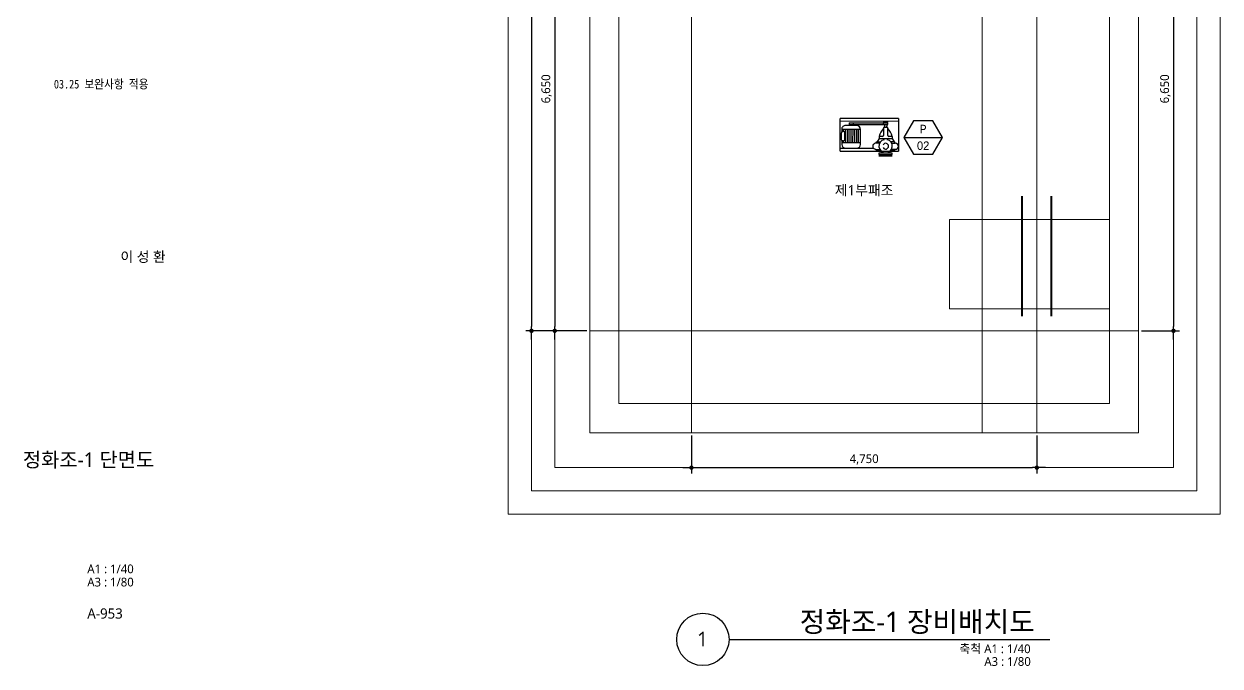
# Model space of a CAD drawing. Header units: millimetres. Extents: x 169673 to 334584, y 156879 to 224061.
# Drawn here: x 265354 to 281805, y 204774 to 213597 of the extents above; entities that cross this region are included whole.
import ezdxf
from ezdxf.enums import TextEntityAlignment as Align

# ---------------------------------------------------------------- set-up
doc = ezdxf.new("R2010")
doc.units = ezdxf.units.MM
doc.header["$LTSCALE"] = 40
doc.header["$MEASUREMENT"] = 0
doc.linetypes.add('CEN', pattern=[62, 60, -1, 0, -1])
doc.layers.get('0').update_dxf_attribs({"linetype": 'CONTINUOUS'})
for name, color, linetype, lineweight in [('A-AXIS-LINE', 1, 'CEN', 15), ('A-BORD-TEXT', 3, 'CONTINUOUS', 25), ('A-CONC-LIN1', 2, 'CONTINUOUS', 40), ('A-MKXS-TEXT1', 3, 'CONTINUOUS', 25), ('A-MKXX-NAME', 3, 'CONTINUOUS', 25), ('A-XXXX-SYMB', 7, 'CONTINUOUS', 25), ('A-XXXX-TXT1', 3, 'CONTINUOUS', 25)]:
    doc.layers.add(name, color=color, linetype=linetype, lineweight=lineweight)
doc.layers.add('A-DIMS', color=7, linetype='CONTINUOUS')
doc.layers.add('해성', color=4, linetype='CONTINUOUS')
doc.layers.add('A-XXXX-NPLT', color=144, linetype='CONTINUOUS', lineweight=15, plot=False)
doc.styles.add('HY울릉도L', font='')
doc.styles.add('돋움', font='')
doc.styles.add('돋움체', font='')
doc.styles.add('맑은고딕', font='malgun.ttf')
doc.styles.get('HY울릉도L').set_extended_font_data('HYwulM')
doc.styles.get('돋움').set_extended_font_data('Dotum')
doc.styles.get('돋움체').set_extended_font_data('DotumChe')
doc.dimstyles.new('CDIM', dxfattribs={"dimtxt": 3, "dimasz": 1.5, "dimexe": 2, "dimexo": 1, "dimgap": 1, "dimtad": 1, "dimdec": 0, "dimrnd": 0.5, "dimzin": 0, "dimdsep": 32, "dimlunit": 6, "dimtxsty": 'HY울릉도L', "dimblk1": '_CIDOT', "dimblk2": '_CIDOT', "dimsah": 1, "dimcen": 5.5, "dimclrd": 2, "dimclre": 2, "dimclrt": 7, "dimadec": 0, "dimazin": 0, "dimtfac": 1, "dimtdec": 0, "dimtix": 1, "dimtmove": 2, "dimatfit": 1, "dimldrblk": '_CIDOT', "dimfxl": 1, "dimtolj": 1, "dimtzin": 0, "dimlwd": -1, "dimarcsym": 0})

# ---------------------------------------------------------------- blocks, each defined once
blk = doc.blocks.new('p2')
at = {"color": 4}
for p, q in [((287478, 245940, 0), (286678, 245941, 0)), ((286678, 245491, 0), (286678, 245941, 0)), ((287478, 245940, 0), (287478, 245490, 0)), ((287478, 245900, 0), (286679, 245901, 0)), ((286699, 245791, 0), (286699, 245756, 0)), ((286699, 245791, 0), (286958, 245791, 0)), ((286725, 245760, 0), (286725, 245791, 0)), ((286907, 245842, 0), (286751, 245843, 0)), ((286751, 245611, 0), (286751, 245791, 0)), ((286777, 245611, 0), (286777, 245791, 0)), ((286800, 245878, 0), (287332, 245878, 0)), ((286800, 245878, 0), (286800, 245859, 0)), ((286800, 245859, 0), (287332, 245859, 0)), ((286803, 245611, 0), (286803, 245791, 0)), ((286815, 245859, 0), (286815, 245843, 0)), ((286829, 245611, 0), (286829, 245791, 0)), ((286843, 245859, 0), (286843, 245842, 0)), ((286854, 245611, 0), (286855, 245791, 0)), ((286857, 245878, 0), (286857, 245859, 0)), ((286880, 245611, 0), (286881, 245791, 0)), ((286906, 245611, 0), (286906, 245791, 0)), ((286932, 245611, 0), (286932, 245791, 0)), ((286958, 245583, 0), (286958, 245791, 0)), ((287268, 245899, 0), (287338, 245899, 0)), ((287275, 245859, 0), (287275, 245878, 0)), ((287275, 245818, 0), (287275, 245708, 0)), ((287332, 245818, 0), (287275, 245818, 0)), ((287289, 245859, 0), (287289, 245818, 0)), ((287318, 245859, 0), (287317, 245818, 0)), ((287332, 245859, 0), (287332, 245878, 0)), ((287332, 245708, 0), (287332, 245818, 0)), ((286694, 245744, 0), (286694, 245651, 0)), ((286699, 245639, 0), (286699, 245584, 0)), ((286699, 245611, 0), (286958, 245611, 0)), ((286709, 245635, 0), (286727, 245635, 0)), ((286727, 245760, 0), (286710, 245760, 0)), ((286725, 245611, 0), (286725, 245635, 0)), ((286743, 245651, 0), (286743, 245744, 0)), ((287213, 245666, 0), (287185, 245621, 0)), ((287185, 245621, 0), (287235, 245621, 0)), ((287260, 245694, 0), (287213, 245694, 0)), ((287213, 245694, 0), (287213, 245666, 0)), ((287213, 245666, 0), (287303, 245666, 0)), ((287303, 245666, 0), (287393, 245666, 0)), ((287393, 245694, 0), (287346, 245694, 0)), ((287421, 245621, 0), (287371, 245621, 0)), ((287393, 245694, 0), (287393, 245666, 0)), ((287393, 245666, 0), (287421, 245621, 0)), ((286678, 245532, 0), (287138, 245531, 0)), ((286678, 245491, 0), (287478, 245490, 0)), ((286751, 245532, 0), (286906, 245532, 0)), ((287221, 245602, 0), (287170, 245602, 0)), ((287170, 245516, 0), (287221, 245516, 0)), ((287185, 245497, 0), (287235, 245497, 0)), ((287395, 245464, 0), (287210, 245464, 0)), ((287210, 245464, 0), (287210, 245445, 0)), ((287210, 245445, 0), (287395, 245445, 0)), ((287243, 245489, 0), (287243, 245464, 0)), ((287363, 245489, 0), (287363, 245464, 0)), ((287421, 245497, 0), (287371, 245497, 0)), ((287384, 245602, 0), (287436, 245602, 0)), ((287436, 245516, 0), (287384, 245516, 0)), ((287395, 245445, 0), (287395, 245464, 0)), ((287210, 245427, 0), (287395, 245427, 0))]:
    blk.add_line(p, q, dxfattribs=at)
for centre, radius, start, end in [((286751, 245791, 0), 51.8, 89.9311, 179.9311), ((286906, 245791, 0), 51.8, 359.9311, 89.9311), ((287491, 245609, 0), 291, 138.053, 162.9886), ((287115, 245610, 0), 291, 16.8737, 41.8092), ((286710, 245744, 0), 15.5, 89.9311, 179.9311), ((286709, 245651, 0), 15.5, 179.9311, 269.9311), ((286727, 245744, 0), 15.5, 359.9311, 89.9311), ((286727, 245651, 0), 15.5, 269.9311, 359.9311), ((287188, 245603, 0), 17.6, 99.2951, 185.2332), ((287303, 245559, 0), 92, 102.487, 77.3753), ((287260, 245708, 0), 14.2, 269.9311, 359.9311), ((287346, 245708, 0), 14.2, 179.9311, 269.9311), ((287418, 245603, 0), 17.6, 354.629, 80.5671), ((286751, 245584, 0), 51.8, 179.9311, 269.9311), ((286906, 245583, 0), 51.8, 269.9311, 359.9311), ((287170, 245559, 0), 42.7, 89.9311, 269.9311), ((287187, 245515, 0), 17.6, 174.629, 260.5671), ((287303, 245559, 0), 40, 209.8622, 149.8622), ((287418, 245514, 0), 17.6, 279.2951, 5.2332), ((287436, 245559, 0), 42.7, 269.9311, 89.9311)]:
    blk.add_arc(centre, radius, start, end, dxfattribs=at)
blk = doc.blocks.new('장비번호')
at = {"layer": '해성', "color": 1}
blk.add_line((76659, -138013), (77674, -138013), dxfattribs=at)
blk.add_lwpolyline([(76913, -137573), (76659, -138013), (76913, -138453), (77420, -138453), (77674, -138013), (77420, -137573)], close=True, dxfattribs=at)
blk = doc.blocks.new('_CIDOT')
at = {"color": 0, "linetype": 'ByBlock'}
blk.add_line((2, 0), (-1, 0), dxfattribs=at)
at = {"color": 0, "linetype": 'ByBlock', "const_width": 0.5}
blk.add_lwpolyline([(-0.25, 0, 1), (0.25, 0, 1)], format="xyb", close=True, dxfattribs=at)
blk = doc.blocks.new('*D70')
at = {"layer": 'A-DIMS', "lineweight": -2, "transparency": 16777216}
for p, q in [((273095, 216030), (272575, 216030)), ((273095, 209380), (272575, 209380))]:
    blk.add_line(p, q, dxfattribs=at)
at = {"layer": 'A-DIMS', "transparency": 16777216}
blk.add_line((272655, 215970), (272655, 209440), dxfattribs=at)
at = {"layer": 'A-DIMS', "transparency": 16777216, "xscale": 60, "yscale": 60, "zscale": 60}
for p, rotation in [((272655, 216030), 90), ((272655, 209380), 270)]:
    blk.add_blockref('_CIDOT', p, dxfattribs=dict(at, rotation=rotation))
at = {"layer": 'A-DIMS', "color": 3, "transparency": 16777216, "insert": (272543, 212705), "char_height": 120, "attachment_point": 5, "rotation": 90, "style": '맑은고딕'}
blk.add_mtext('\\A1;6,650', dxfattribs=at)
blk = doc.blocks.new('*D71')
at = {"layer": 'A-DIMS', "lineweight": -2, "transparency": 16777216}
for p, q in [((273095, 219280), (272255, 219280)), ((273095, 209380), (272255, 209380))]:
    blk.add_line(p, q, dxfattribs=at)
at = {"layer": 'A-DIMS', "transparency": 16777216}
blk.add_line((272335, 219220), (272335, 209440), dxfattribs=at)
at = {"layer": 'A-DIMS', "transparency": 16777216, "xscale": 60, "yscale": 60, "zscale": 60}
for p, rotation in [((272335, 219280), 90), ((272335, 209380), 270)]:
    blk.add_blockref('_CIDOT', p, dxfattribs=dict(at, rotation=rotation))
at = {"layer": 'A-DIMS', "color": 3, "transparency": 16777216, "insert": (272223, 214330), "char_height": 120, "attachment_point": 5, "rotation": 90, "style": '맑은고딕'}
blk.add_mtext('\\A1;9,900', dxfattribs=at)
blk = doc.blocks.new('*D72')
at = {"layer": 'A-DIMS', "lineweight": -2, "transparency": 16777216}
for p, q in [((274535, 207940), (274535, 207420)), ((279285, 207940), (279285, 207420))]:
    blk.add_line(p, q, dxfattribs=at)
at = {"layer": 'A-DIMS', "transparency": 16777216}
blk.add_line((274595, 207500), (279225, 207500), dxfattribs=at)
at = {"layer": 'A-DIMS', "transparency": 16777216, "xscale": 60, "yscale": 60, "zscale": 60, "rotation": 180}
blk.add_blockref('_CIDOT', (274535, 207500), dxfattribs=at)
at = {"layer": 'A-DIMS', "transparency": 16777216, "xscale": 60, "yscale": 60, "zscale": 60}
blk.add_blockref('_CIDOT', (279285, 207500), dxfattribs=at)
at = {"layer": 'A-DIMS', "color": 3, "transparency": 16777216, "insert": (276910, 207612), "char_height": 120, "attachment_point": 5, "style": '맑은고딕'}
blk.add_mtext('\\A1;4,750', dxfattribs=at)
blk = doc.blocks.new('*D74')
at = {"layer": 'A-DIMS', "lineweight": -2, "transparency": 16777216}
for p, q in [((280725, 216030), (281245, 216030)), ((280725, 209380), (281245, 209380))]:
    blk.add_line(p, q, dxfattribs=at)
at = {"layer": 'A-DIMS', "transparency": 16777216}
blk.add_line((281165, 215970), (281165, 209440), dxfattribs=at)
at = {"layer": 'A-DIMS', "transparency": 16777216, "xscale": 60, "yscale": 60, "zscale": 60}
for p, rotation in [((281165, 216030), 90), ((281165, 209380), 270)]:
    blk.add_blockref('_CIDOT', p, dxfattribs=dict(at, rotation=rotation))
at = {"layer": 'A-DIMS', "color": 3, "transparency": 16777216, "insert": (281053, 212705), "char_height": 120, "attachment_point": 5, "rotation": 90, "style": '맑은고딕'}
blk.add_mtext('\\A1;6,650', dxfattribs=at)

msp = doc.modelspace()

# ---------------------------------------------------------------- linework, layer by layer
at = {"layer": 'A-AXIS-LINE', "ltscale": 50}
for p, q in [((274535, 220680), (274535, 207980)), ((278535, 207980), (278535, 220680)), ((279285, 207980), (279285, 220680)), ((273135, 209380), (280685, 209380))]:
    msp.add_line(p, q, dxfattribs=at)
at = {"layer": 'A-CONC-LIN1'}
for p, q in [((279085, 209580), (279085, 211230)), ((279485, 209580), (279485, 211230))]:
    msp.add_line(p, q, dxfattribs=at)
at = {"layer": 'A-XXXX-NPLT'}
for points in [[(281805, 221800), (272015, 221800), (272015, 206860), (281805, 206860)], [(281485, 221480), (272335, 221480), (272335, 207180), (281485, 207180)], [(281165, 221160), (272655, 221160), (272655, 207500), (281165, 207500)], [(280685, 220680), (273135, 220680), (273135, 207980), (280685, 207980)], [(280285, 220280), (273535, 220280), (273535, 208380), (280285, 208380)], [(280285, 220280), (273535, 220280), (273535, 208380), (280285, 208380), (280285, 209680), (278085, 209680), (278085, 210910), (280285, 210910)]]:
    msp.add_lwpolyline(points, close=True, dxfattribs=at)
at = {"layer": 'A-XXXX-SYMB'}
msp.add_line((275051.7, 205140), (279465, 205140), dxfattribs=at)
msp.add_circle((274691.7, 205140), 360, dxfattribs=at)

# ---------------------------------------------------------------- block references
msp.add_blockref('p2', (-10097.9, -33642.3, 0))
at = {"layer": '해성', "color": 2, "xscale": 0.5200000000008956, "yscale": 0.5200000000008956, "zscale": 0.5200000000008956}
msp.add_blockref('장비번호', (237594.8, 283804.9), dxfattribs=at)

# ---------------------------------------------------------------- texts
at = {"layer": 'A-BORD-TEXT', "style": '맑은고딕'}
msp.add_text('이 성 환', height=140, dxfattribs=at).set_placement((267303.5, 210327), align=Align.RIGHT)
msp.add_text('정화조-1 단면도', height=200, dxfattribs=at).set_placement((266243.1, 207609.2), align=Align.MIDDLE_CENTER)
for s, height, p in [('A1 : 1/40', 120, (266225.9, 206048.9)), ('A3 : 1/80', 120, (266225.9, 205867.5)), ('A-953', 140, (266225.9, 205426.1))]:
    msp.add_text(s, height=height, dxfattribs=at).set_placement(p)
at = {"layer": 'A-MKXS-TEXT1', "style": '돋움체', "width": 0.9}
msp.add_text('03.25 보완사항 적용', height=120, dxfattribs=at).set_placement((265766.7, 212770), align=Align.MIDDLE_LEFT)
at = {"layer": 'A-MKXX-NAME', "style": '맑은고딕'}
msp.add_text('제1부패조', height=140, dxfattribs=at).set_placement((276910, 211311.8), align=Align.MIDDLE_CENTER)
at = {"layer": 'A-XXXX-TXT1', "style": '맑은고딕'}
msp.add_text('정화조-1 장비배치도', height=280, dxfattribs=at).set_placement((279255.7, 205158.1), align=Align.BOTTOM_RIGHT)
msp.add_text('1', height=200, dxfattribs=at).set_placement((274687, 205144.3), align=Align.MIDDLE)
for s, p in [('축척 A1 : 1/40', (279199.7, 205071.1)), ('A3 : 1/80', (279201.9, 204896))]:
    msp.add_text(s, height=120, dxfattribs=at).set_placement(p, align=Align.TOP_RIGHT)
at = {"layer": '해성', "color": 2, "style": '돋움', "width": 0.9}
msp.add_text('P', height=117, dxfattribs=at).set_placement((277721.4, 212152.4), align=Align.MIDDLE_CENTER)
at = {"layer": '해성', "color": 2, "style": '돋움'}
msp.add_text('02', height=117, dxfattribs=at).set_placement((277721.4, 211923.9), align=Align.MIDDLE_CENTER)

# ---------------------------------------------------------------- dimensions: what is measured, and where the dimension line sits
at = {"layer": 'A-DIMS'}
for base, p1, p2, picture, middle in [((272335, 209380), (273135, 219280), (273135, 209380), '*D71', (272222.9, 214330)), ((272655, 209380), (273135, 216030), (273135, 209380), '*D70', (272542.9, 212705)), ((281165, 209380), (280685, 216030), (280685, 209380), '*D74', (281052.9, 212705))]:
    dim = msp.add_linear_dim(base=base, p1=p1, p2=p2, angle=90, dimstyle='CDIM', override={"dimscale": 40, "dimtxsty": '맑은고딕', "dimclrd": 256, "dimclre": 256, "dimclrt": 3}, dxfattribs=at)
    dim.commit()
    dim.dimension.update_dxf_attribs({"geometry": picture, "text_midpoint": middle})
dim = msp.add_linear_dim(base=(279285, 207500), p1=(274535, 207980), p2=(279285, 207980), dimstyle='CDIM', override={"dimscale": 40, "dimtxsty": '맑은고딕', "dimclrd": 256, "dimclre": 256, "dimclrt": 3}, dxfattribs=at)
dim.commit()
dim.dimension.update_dxf_attribs({"geometry": '*D72', "text_midpoint": (276910, 207612.1)})

doc.saveas('drawing.dxf')
